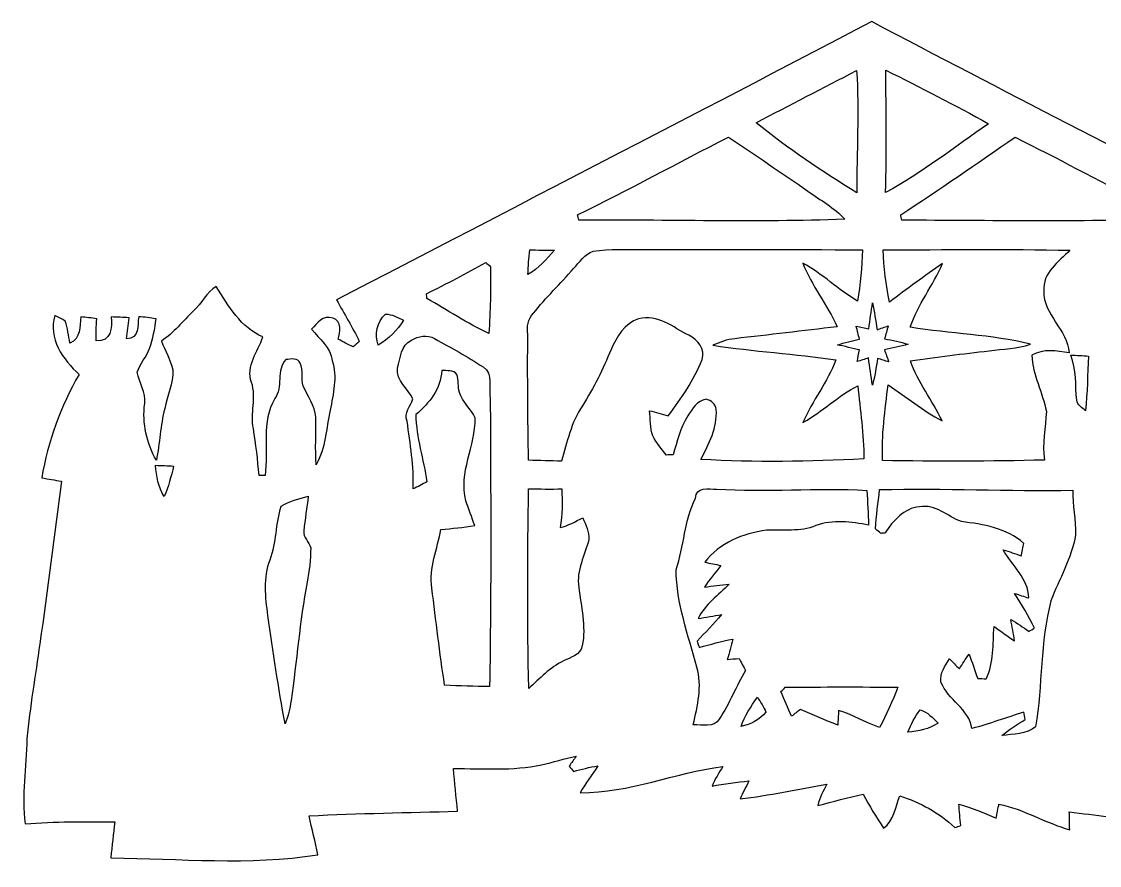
# Model space of a CAD drawing. Header units: centimetres. Extents: x -14.3 to 14.3, y -7.4 to 6.9.
# Drawn here: x -14.29 to 4.07, y -7.43 to 6.93 of the extents above; entities that cross this region are included whole.
import ezdxf

# ---------------------------------------------------------------- set-up
doc = ezdxf.new("R2010")
doc.units = ezdxf.units.CM
doc.header["$MEASUREMENT"] = 0
doc.layers.add('Layer 1', color=7, linetype='Continuous')

msp = doc.modelspace()

# ---------------------------------------------------------------- linework, layer by layer
at = {"layer": 'Layer 1'}
for points, knots in [([(-8.92034, 2.19463), (-5.88398, 3.77754), (-2.8388, 5.34282), (0.19368, 6.93314), (0.19368, 6.93314), (2.413, 5.75945), (4.6542, 4.62598), (6.8767, 3.45758), (6.8767, 3.45758), (7.68456, 3.02789), (8.509, 2.63031), (9.31333, 2.19357), (9.31333, 2.19357), (9.22831, 2.03341), (9.11719, 1.88701), (9.04946, 1.71803), (9.04946, 1.71803), (9.00112, 1.5427), (9.0424, 1.35643), (9.0103, 1.17828), (9.0103, 1.17828), (8.96796, 1.01847), (8.86178, 0.8823), (8.82297, 0.72108), (8.82297, 0.72108), (8.84132, 0.58244), (8.97961, 0.49354), (9.00994, 0.35772), (9.00994, 0.35772), (8.99936, 0.21943), (8.95491, 0.08361), (8.9595, -0.05574), (8.9595, -0.05574), (9.00959, -0.23989), (9.10519, -0.41063), (9.12177, -0.60466), (9.12177, -0.60466), (9.1754, -0.88089), (9.16023, -1.20509), (9.41987, -1.38924), (9.41987, -1.38924), (9.74161, -1.21603), (10.03829, -0.98213), (10.20868, -0.65052), (10.20868, -0.65052), (10.46162, -0.27869), (10.56252, 0.18486), (10.88143, 0.51294), (10.88143, 0.51294), (10.96821, 0.62159), (11.09909, 0.69779), (11.15519, 0.82903), (11.15519, 0.82903), (11.1058, 1.01353), (10.96433, 1.17863), (11.00349, 1.38042), (11.00349, 1.38042), (11.06523, 1.58715), (11.35768, 1.63477), (11.49526, 1.47602), (11.49526, 1.47602), (11.68859, 1.28905), (11.47551, 1.00859), (11.45222, 0.80222), (11.45222, 0.80222), (11.47516, 0.76623), (11.49879, 0.73025), (11.52278, 0.69391), (11.52278, 0.69391), (11.84663, 0.72178), (12.17189, 0.75248), (12.49786, 0.74754), (12.49786, 0.74754), (12.46187, 0.93063), (12.40614, 1.11407), (12.41778, 1.30175), (12.41778, 1.30175), (12.42307, 1.41217), (12.5028, 1.51553), (12.61533, 1.5307), (12.61533, 1.5307), (12.72328, 1.52541), (12.80936, 1.44921), (12.90038, 1.39876), (12.90038, 1.39876), (12.87533, 1.16205), (12.83441, 0.92675), (12.82841, 0.68827), (12.82841, 0.68827), (12.83088, 0.53305), (12.94941, 0.41875), (13.04537, 0.31044), (13.04537, 0.31044), (13.24363, 0.1016), (13.4366, -0.12771), (13.5315, -0.40393), (13.5315, -0.40393), (13.64544, -0.69003), (13.64333, -1.00471), (13.73646, -1.29681), (13.73646, -1.29681), (13.84617, -1.70674), (14.09912, -2.05387), (14.34394, -2.39183), (14.34394, -2.39183), (14.23458, -2.4257), (14.12311, -2.45251), (14.01304, -2.48497), (14.01304, -2.48497), (14.07795, -2.63737), (14.14145, -2.79083), (14.18131, -2.9524), (14.18131, -2.9524), (14.08677, -2.93194), (13.99328, -2.90795), (13.89944, -2.88537), (13.89944, -2.88537), (13.99822, -3.33163), (13.98658, -3.79095), (13.91708, -4.24039), (13.91708, -4.24039), (13.95483, -4.53884), (14.08783, -4.82318), (14.05255, -5.13151), (14.05255, -5.13151), (14.05855, -5.65397), (13.77244, -6.10835), (13.53538, -6.55214), (13.53538, -6.55214), (13.40591, -6.75217), (13.63169, -6.94796), (13.65567, -7.14446), (13.65567, -7.14446), (13.4426, -7.22312), (13.22211, -7.27498), (12.99669, -7.30003), (12.99669, -7.30003), (12.93283, -7.18891), (12.8778, -7.0739), (12.82524, -6.95748), (12.82524, -6.95748), (12.57159, -7.05944), (12.25268, -7.07813), (12.0583, -6.85024), (12.0583, -6.85024), (11.94788, -6.53344), (12.17154, -6.24205), (12.27208, -5.95701), (12.27208, -5.95701), (12.47246, -5.52132), (12.4587, -5.02849), (12.40649, -4.56318), (12.40649, -4.56318), (12.35604, -4.32752), (12.29219, -4.07458), (12.11298, -3.90243), (12.11298, -3.90243), (11.88367, -3.74403), (11.60568, -3.89961), (11.35627, -3.87279), (11.35627, -3.87279), (11.16824, -3.83258), (10.99397, -3.74438), (10.80629, -3.7024), (10.80629, -3.7024), (10.69728, -4.03789), (10.63131, -4.38961), (10.65636, -4.7438), (10.65636, -4.7438), (10.7255, -5.14315), (10.50713, -5.50404), (10.45527, -5.89068), (10.45527, -5.89068), (10.39812, -6.31155), (10.46092, -6.73347), (10.4715, -7.15469), (10.4715, -7.15469), (10.3191, -7.15821), (10.15612, -7.20125), (10.0143, -7.12964), (10.0143, -7.12964), (9.91764, -7.06367), (9.89471, -6.93737), (9.84567, -6.8393), (9.84567, -6.8393), (9.69962, -6.87352), (9.54864, -6.88022), (9.40188, -6.84636), (9.40188, -6.84636), (9.46503, -6.57507), (9.65694, -6.356), (9.70986, -6.08189), (9.70986, -6.08189), (9.71374, -5.9623), (9.70456, -5.84588), (9.67916, -5.72982), (9.67916, -5.72982), (9.17011, -5.7344), (8.6614, -5.73264), (8.15305, -5.71429), (8.15305, -5.71429), (8.44973, -5.84835), (8.82121, -5.79261), (9.08473, -5.99969), (9.08473, -5.99969), (8.62048, -6.04414), (8.15375, -5.96971), (7.6895, -5.95912), (7.6895, -5.95912), (7.68879, -5.97888), (7.68809, -6.01839), (7.68773, -6.03814), (7.68773, -6.03814), (7.99924, -6.10235), (8.3566, -6.06107), (8.62471, -6.26216), (8.62471, -6.26216), (8.46349, -6.29991), (8.29698, -6.31931), (8.13188, -6.30943), (8.13188, -6.30943), (7.45596, -6.29532), (6.77968, -6.29003), (6.10411, -6.30484), (6.10411, -6.30484), (6.20536, -6.43678), (6.35282, -6.54826), (6.37328, -6.7243), (6.37328, -6.7243), (5.8995, -6.60294), (5.41479, -6.53556), (4.92725, -6.50346), (4.92725, -6.50346), (4.91737, -6.55814), (4.89832, -6.66785), (4.88844, -6.72289), (4.88844, -6.72289), (4.45029, -6.62517), (4.00332, -6.5726), (3.55847, -6.51651), (3.55847, -6.51651), (3.56306, -6.62199), (3.55706, -6.71336), (3.56658, -6.82413), (3.56658, -6.82413), (3.15524, -6.70489), (2.78306, -6.47347), (2.36079, -6.38387), (2.36079, -6.38387), (2.34844, -6.44349), (2.32375, -6.56202), (2.31105, -6.62164), (2.31105, -6.62164), (2.10467, -6.53097), (1.89477, -6.44807), (1.67816, -6.38563), (1.67816, -6.38563), (1.68557, -6.50522), (1.69862, -6.62905), (1.70886, -6.7497), (1.70886, -6.7497), (1.67605, -6.76099), (1.64324, -6.77263), (1.61114, -6.78462), (1.61114, -6.78462), (1.34408, -6.5345), (1.01917, -6.35318), (0.66957, -6.24664), (0.66957, -6.24664), (0.59584, -6.43678), (0.57397, -6.66821), (0.39511, -6.79379), (0.39511, -6.79379), (0.26882, -6.60753), (0.15416, -6.41491), (0.04939, -6.2163), (0.04939, -6.2163), (-0.21237, -6.26639), (-0.46673, -6.34506), (-0.72531, -6.4075), (-0.72531, -6.4075), (-0.69568, -6.27909), (-0.63183, -6.16409), (-0.57256, -6.04802), (-0.57256, -6.04802), (-1.06468, -6.12987), (-1.55293, -6.23993), (-2.04929, -6.29603), (-2.04929, -6.29603), (-2.00096, -6.19301), (-1.9491, -6.09177), (-1.89653, -5.99123), (-1.89653, -5.99123), (-2.1082, -6.00957), (-2.31704, -6.04414), (-2.52624, -6.07801), (-2.52624, -6.07801), (-2.47968, -5.95877), (-2.40524, -5.85435), (-2.34315, -5.74357), (-2.34315, -5.74357), (-3.16054, -5.84941), (-3.93594, -6.19831), (-4.77026, -6.1916), (-4.77026, -6.1916), (-4.68489, -6.02932), (-4.56389, -5.89033), (-4.47181, -5.73264), (-4.47181, -5.73264), (-4.61081, -5.75769), (-4.74768, -5.79261), (-4.88421, -5.82895), (-4.88421, -5.82895), (-4.90855, -5.79861), (-4.93324, -5.76827), (-4.95759, -5.73828), (-4.95759, -5.73828), (-4.91808, -5.6829), (-4.87892, -5.62681), (-4.84082, -5.57071), (-4.84082, -5.57071), (-5.04014, -5.60564), (-5.23099, -5.67831), (-5.42996, -5.71571), (-5.42996, -5.71571), (-5.92314, -5.8226), (-6.42832, -5.77674), (-6.9282, -5.77991), (-6.9282, -5.77991), (-6.91303, -6.02192), (-6.88481, -6.26286), (-6.85906, -6.50416), (-6.85906, -6.50416), (-7.70149, -6.53203), (-8.54498, -6.5405), (-9.38706, -6.58566), (-9.38706, -6.58566), (-9.34473, -6.80826), (-9.27418, -7.02486), (-9.23996, -7.24923), (-9.23996, -7.24923), (-10.40694, -7.42879), (-11.59016, -7.31449), (-12.76315, -7.29862), (-12.76315, -7.29862), (-12.75045, -7.09366), (-12.71446, -6.89151), (-12.69929, -6.68726), (-12.69929, -6.68726), (-13.20765, -6.68196), (-13.71706, -6.68091), (-14.22435, -6.72112), (-14.22435, -6.72112), (-14.28503, -6.23958), (-14.20601, -5.75522), (-14.19331, -5.27368), (-14.19331, -5.27368), (-14.14392, -4.73181), (-14.04691, -4.19559), (-13.97529, -3.65689), (-13.97529, -3.65689), (-13.83348, -2.73685), (-13.73505, -1.81081), (-13.60523, -0.88935), (-13.60523, -0.88935), (-13.71776, -0.86924), (-13.82959, -0.85337), (-13.94107, -0.83185), (-13.94107, -0.83185), (-13.83524, -0.21343), (-13.61758, 0.38347), (-13.30643, 0.92816), (-13.30643, 0.92816), (-13.57313, 1.17157), (-13.843, 1.55116), (-13.71565, 1.92828), (-13.71565, 1.92828), (-13.65779, 1.89936), (-13.59606, 1.87537), (-13.54349, 1.83586), (-13.54349, 1.83586), (-13.49587, 1.71838), (-13.49093, 1.58574), (-13.46094, 1.46226), (-13.46094, 1.46226), (-13.27891, 1.53882), (-13.29196, 1.74272), (-13.2782, 1.90676), (-13.2782, 1.90676), (-13.18613, 1.90077), (-13.09441, 1.88913), (-13.00374, 1.87219), (-13.00374, 1.87219), (-13.01186, 1.74766), (-13.01821, 1.62313), (-13.01503, 1.4986), (-13.01503, 1.4986), (-12.75327, 1.47955), (-12.74057, 1.72403), (-12.75715, 1.90535), (-12.75715, 1.90535), (-12.65626, 1.905), (-12.55501, 1.899), (-12.45411, 1.89159), (-12.45411, 1.89159), (-12.46434, 1.77165), (-12.48269, 1.65241), (-12.49539, 1.53247), (-12.49539, 1.53247), (-12.26608, 1.53882), (-12.31865, 1.76213), (-12.28901, 1.90712), (-12.28901, 1.90712), (-12.18953, 1.90359), (-12.09075, 1.89301), (-11.99268, 1.87501), (-11.99268, 1.87501), (-12.01596, 1.70356), (-12.04877, 1.53282), (-12.10451, 1.36843), (-12.10451, 1.36843), (-12.15672, 1.2259), (-12.26891, 1.1109), (-12.31336, 0.96449), (-12.31336, 0.96449), (-12.28831, 0.78211), (-12.15884, 0.62371), (-12.18812, 0.43039), (-12.18812, 0.43039), (-12.23222, 0.09772), (-12.15355, -0.24377), (-11.98915, -0.53411), (-11.98915, -0.53411), (-11.93165, -0.24201), (-11.9193, 0.05715), (-11.84734, 0.34678), (-11.84734, 0.34678), (-11.79865, 0.5655), (-11.70411, 0.77541), (-11.70764, 1.0033), (-11.70764, 1.0033), (-11.74891, 1.1751), (-11.83605, 1.33174), (-11.90378, 1.49366), (-11.90378, 1.49366), (-11.69353, 1.63477), (-11.53936, 1.83727), (-11.35592, 2.00836), (-11.35592, 2.00836), (-11.21586, 2.13819), (-11.13825, 2.32551), (-10.96857, 2.4257), (-10.96857, 2.4257), (-10.76537, 2.09797), (-10.54876, 1.72014), (-10.17482, 1.56669), (-10.17482, 1.56669), (-10.25807, 1.31516), (-10.4708, 1.06892), (-10.36779, 0.79093), (-10.36779, 0.79093), (-10.27994, 0.53305), (-10.39319, 0.26494), (-10.33745, 0.00494), (-10.33745, 0.00494), (-10.29264, -0.25929), (-10.26266, -0.52599), (-10.24043, -0.7934), (-10.24043, -0.7934), (-10.21503, -0.79304), (-10.16353, -0.79234), (-10.13813, -0.79234), (-10.13813, -0.79234), (-10.07569, -0.35948), (-10.20868, 0.12277), (-9.97373, 0.51611), (-9.97373, 0.51611), (-9.8231, 0.71014), (-9.95927, 1.00295), (-9.78182, 1.17969), (-9.78182, 1.17969), (-9.70245, 1.18816), (-9.57121, 1.21885), (-9.53805, 1.11795), (-9.53805, 1.11795), (-9.4809, 0.99589), (-9.52606, 0.85549), (-9.48937, 0.72954), (-9.48937, 0.72954), (-9.40929, 0.55774), (-9.28864, 0.39546), (-9.27594, 0.19861), (-9.27594, 0.19861), (-9.27241, -0.06985), (-9.28194, -0.33902), (-9.27029, -0.60819), (-9.27029, -0.60819), (-9.10202, -0.32879), (-9.10061, 0.00917), (-9.02794, 0.31962), (-9.02794, 0.31962), (-8.98102, 0.59655), (-8.9027, 0.88512), (-8.99301, 1.16205), (-8.99301, 1.16205), (-9.02335, 1.38677), (-9.21244, 1.53035), (-9.34438, 1.69792), (-9.34438, 1.69792), (-9.25124, 1.80516), (-9.15106, 1.93851), (-8.98102, 1.88595), (-8.98102, 1.88595), (-8.82438, 1.84362), (-8.86248, 1.64536), (-8.89247, 1.52576), (-8.89247, 1.52576), (-8.80816, 1.48096), (-8.72278, 1.43898), (-8.63741, 1.39665), (-8.63741, 1.39665), (-8.60249, 1.42699), (-8.56756, 1.45697), (-8.53264, 1.48696), (-8.53264, 1.48696), (-8.64799, 1.73038), (-8.78946, 1.95968), (-8.92034, 2.19463), (-8.92034, 2.19463), (-8.92034, 2.19463), (-8.92034, 2.19463), (-8.92034, 2.19463)], [0, 0, 0, 0, 0.00746269, 0.00746269, 0.00746269, 0.00746269, 0.01492537, 0.01492537, 0.01492537, 0.01492537, 0.02238806, 0.02238806, 0.02238806, 0.02238806, 0.02985075, 0.02985075, 0.02985075, 0.02985075, 0.03731343, 0.03731343, 0.03731343, 0.03731343, 0.04477612, 0.04477612, 0.04477612, 0.04477612, 0.05223881, 0.05223881, 0.05223881, 0.05223881, 0.05970149, 0.05970149, 0.05970149, 0.05970149, 0.06716418, 0.06716418, 0.06716418, 0.06716418, 0.07462687, 0.07462687, 0.07462687, 0.07462687, 0.08208955, 0.08208955, 0.08208955, 0.08208955, 0.08955224, 0.08955224, 0.08955224, 0.08955224, 0.09701493, 0.09701493, 0.09701493, 0.09701493, 0.10447761, 0.10447761, 0.10447761, 0.10447761, 0.1119403, 0.1119403, 0.1119403, 0.1119403, 0.11940299, 0.11940299, 0.11940299, 0.11940299, 0.12686567, 0.12686567, 0.12686567, 0.12686567, 0.13432836, 0.13432836, 0.13432836, 0.13432836, 0.14179104, 0.14179104, 0.14179104, 0.14179104, 0.14925373, 0.14925373, 0.14925373, 0.14925373, 0.15671642, 0.15671642, 0.15671642, 0.15671642, 0.1641791, 0.1641791, 0.1641791, 0.1641791, 0.17164179, 0.17164179, 0.17164179, 0.17164179, 0.17910448, 0.17910448, 0.17910448, 0.17910448, 0.18656716, 0.18656716, 0.18656716, 0.18656716, 0.19402985, 0.19402985, 0.19402985, 0.19402985, 0.20149254, 0.20149254, 0.20149254, 0.20149254, 0.20895522, 0.20895522, 0.20895522, 0.20895522, 0.21641791, 0.21641791, 0.21641791, 0.21641791, 0.2238806, 0.2238806, 0.2238806, 0.2238806, 0.23134328, 0.23134328, 0.23134328, 0.23134328, 0.23880597, 0.23880597, 0.23880597, 0.23880597, 0.24626866, 0.24626866, 0.24626866, 0.24626866, 0.25373134, 0.25373134, 0.25373134, 0.25373134, 0.26119403, 0.26119403, 0.26119403, 0.26119403, 0.26865672, 0.26865672, 0.26865672, 0.26865672, 0.2761194, 0.2761194, 0.2761194, 0.2761194, 0.28358209, 0.28358209, 0.28358209, 0.28358209, 0.29104478, 0.29104478, 0.29104478, 0.29104478, 0.29850746, 0.29850746, 0.29850746, 0.29850746, 0.30597015, 0.30597015, 0.30597015, 0.30597015, 0.31343284, 0.31343284, 0.31343284, 0.31343284, 0.32089552, 0.32089552, 0.32089552, 0.32089552, 0.32835821, 0.32835821, 0.32835821, 0.32835821, 0.3358209, 0.3358209, 0.3358209, 0.3358209, 0.34328358, 0.34328358, 0.34328358, 0.34328358, 0.35074627, 0.35074627, 0.35074627, 0.35074627, 0.35820896, 0.35820896, 0.35820896, 0.35820896, 0.36567164, 0.36567164, 0.36567164, 0.36567164, 0.37313433, 0.37313433, 0.37313433, 0.37313433, 0.38059701, 0.38059701, 0.38059701, 0.38059701, 0.3880597, 0.3880597, 0.3880597, 0.3880597, 0.39552239, 0.39552239, 0.39552239, 0.39552239, 0.40298507, 0.40298507, 0.40298507, 0.40298507, 0.41044776, 0.41044776, 0.41044776, 0.41044776, 0.41791045, 0.41791045, 0.41791045, 0.41791045, 0.42537313, 0.42537313, 0.42537313, 0.42537313, 0.43283582, 0.43283582, 0.43283582, 0.43283582, 0.44029851, 0.44029851, 0.44029851, 0.44029851, 0.44776119, 0.44776119, 0.44776119, 0.44776119, 0.45522388, 0.45522388, 0.45522388, 0.45522388, 0.46268657, 0.46268657, 0.46268657, 0.46268657, 0.47014925, 0.47014925, 0.47014925, 0.47014925, 0.47761194, 0.47761194, 0.47761194, 0.47761194, 0.48507463, 0.48507463, 0.48507463, 0.48507463, 0.49253731, 0.49253731, 0.49253731, 0.49253731, 0.5, 0.5, 0.5, 0.5, 0.50746269, 0.50746269, 0.50746269, 0.50746269, 0.51492537, 0.51492537, 0.51492537, 0.51492537, 0.52238806, 0.52238806, 0.52238806, 0.52238806, 0.52985075, 0.52985075, 0.52985075, 0.52985075, 0.53731343, 0.53731343, 0.53731343, 0.53731343, 0.54477612, 0.54477612, 0.54477612, 0.54477612, 0.55223881, 0.55223881, 0.55223881, 0.55223881, 0.55970149, 0.55970149, 0.55970149, 0.55970149, 0.56716418, 0.56716418, 0.56716418, 0.56716418, 0.57462687, 0.57462687, 0.57462687, 0.57462687, 0.58208955, 0.58208955, 0.58208955, 0.58208955, 0.58955224, 0.58955224, 0.58955224, 0.58955224, 0.59701493, 0.59701493, 0.59701493, 0.59701493, 0.60447761, 0.60447761, 0.60447761, 0.60447761, 0.6119403, 0.6119403, 0.6119403, 0.6119403, 0.61940299, 0.61940299, 0.61940299, 0.61940299, 0.62686567, 0.62686567, 0.62686567, 0.62686567, 0.63432836, 0.63432836, 0.63432836, 0.63432836, 0.64179104, 0.64179104, 0.64179104, 0.64179104, 0.64925373, 0.64925373, 0.64925373, 0.64925373, 0.65671642, 0.65671642, 0.65671642, 0.65671642, 0.6641791, 0.6641791, 0.6641791, 0.6641791, 0.67164179, 0.67164179, 0.67164179, 0.67164179, 0.67910448, 0.67910448, 0.67910448, 0.67910448, 0.68656716, 0.68656716, 0.68656716, 0.68656716, 0.69402985, 0.69402985, 0.69402985, 0.69402985, 0.70149254, 0.70149254, 0.70149254, 0.70149254, 0.70895522, 0.70895522, 0.70895522, 0.70895522, 0.71641791, 0.71641791, 0.71641791, 0.71641791, 0.7238806, 0.7238806, 0.7238806, 0.7238806, 0.73134328, 0.73134328, 0.73134328, 0.73134328, 0.73880597, 0.73880597, 0.73880597, 0.73880597, 0.74626866, 0.74626866, 0.74626866, 0.74626866, 0.75373134, 0.75373134, 0.75373134, 0.75373134, 0.76119403, 0.76119403, 0.76119403, 0.76119403, 0.76865672, 0.76865672, 0.76865672, 0.76865672, 0.7761194, 0.7761194, 0.7761194, 0.7761194, 0.78358209, 0.78358209, 0.78358209, 0.78358209, 0.79104478, 0.79104478, 0.79104478, 0.79104478, 0.79850746, 0.79850746, 0.79850746, 0.79850746, 0.80597015, 0.80597015, 0.80597015, 0.80597015, 0.81343284, 0.81343284, 0.81343284, 0.81343284, 0.82089552, 0.82089552, 0.82089552, 0.82089552, 0.82835821, 0.82835821, 0.82835821, 0.82835821, 0.8358209, 0.8358209, 0.8358209, 0.8358209, 0.84328358, 0.84328358, 0.84328358, 0.84328358, 0.85074627, 0.85074627, 0.85074627, 0.85074627, 0.85820896, 0.85820896, 0.85820896, 0.85820896, 0.86567164, 0.86567164, 0.86567164, 0.86567164, 0.87313433, 0.87313433, 0.87313433, 0.87313433, 0.88059701, 0.88059701, 0.88059701, 0.88059701, 0.8880597, 0.8880597, 0.8880597, 0.8880597, 0.89552239, 0.89552239, 0.89552239, 0.89552239, 0.90298507, 0.90298507, 0.90298507, 0.90298507, 0.91044776, 0.91044776, 0.91044776, 0.91044776, 0.91791045, 0.91791045, 0.91791045, 0.91791045, 0.92537313, 0.92537313, 0.92537313, 0.92537313, 0.93283582, 0.93283582, 0.93283582, 0.93283582, 0.94029851, 0.94029851, 0.94029851, 0.94029851, 0.94776119, 0.94776119, 0.94776119, 0.94776119, 0.95522388, 0.95522388, 0.95522388, 0.95522388, 0.96268657, 0.96268657, 0.96268657, 0.96268657, 0.97014925, 0.97014925, 0.97014925, 0.97014925, 0.97761194, 0.97761194, 0.97761194, 0.97761194, 0.98507463, 0.98507463, 0.98507463, 0.98507463, 1, 1, 1, 1]), ([(-1.77694, 5.21018), (-1.23437, 4.77238), (-0.65193, 4.38326), (-0.05962, 4.01673), (-0.05962, 4.01673), (-0.06421, 4.71099), (-0.01834, 5.40879), (-0.06456, 6.10129), (-0.06456, 6.10129), (-0.63429, 5.80249), (-1.2065, 5.50792), (-1.77694, 5.21018), (-1.77694, 5.21018), (-1.77694, 5.21018), (-1.77694, 5.21018), (-1.77694, 5.21018)], [0, 0, 0, 0, 0.2, 0.2, 0.2, 0.2, 0.4, 0.4, 0.4, 0.4, 0.6, 0.6, 0.6, 0.6, 1, 1, 1, 1]), ([(0.43286, 6.10694), (0.4385, 5.41232), (0.44767, 4.71734), (0.43074, 4.02272), (0.43074, 4.02272), (1.04704, 4.35963), (1.60726, 4.7939), (2.18334, 5.19501), (2.18334, 5.19501), (1.6062, 5.51109), (1.02235, 5.81554), (0.43286, 6.10694), (0.43286, 6.10694), (0.43286, 6.10694), (0.43286, 6.10694), (0.43286, 6.10694)], [0, 0, 0, 0, 0.2, 0.2, 0.2, 0.2, 0.4, 0.4, 0.4, 0.4, 0.6, 0.6, 0.6, 0.6, 1, 1, 1, 1]), ([(-4.81718, 3.64525), (-4.81189, 3.62268), (-4.80201, 3.57752), (-4.79707, 3.55494), (-4.79707, 3.55494), (-3.28613, 3.562), (-1.77377, 3.51226), (-0.26282, 3.56835), (-0.26282, 3.56835), (-0.44097, 3.7659), (-0.68016, 3.8922), (-0.89218, 4.04707), (-0.89218, 4.04707), (-1.33844, 4.36033), (-1.79529, 4.65808), (-2.24331, 4.96852), (-2.24331, 4.96852), (-3.10409, 4.53355), (-3.94723, 4.06294), (-4.81718, 3.64525), (-4.81718, 3.64525), (-4.81718, 3.64525), (-4.81718, 3.64525), (-4.81718, 3.64525)], [0, 0, 0, 0, 0.14285714, 0.14285714, 0.14285714, 0.14285714, 0.28571429, 0.28571429, 0.28571429, 0.28571429, 0.42857143, 0.42857143, 0.42857143, 0.42857143, 0.57142857, 0.57142857, 0.57142857, 0.57142857, 0.71428571, 0.71428571, 0.71428571, 0.71428571, 1, 1, 1, 1]), ([(0.68756, 3.64525), (0.69215, 3.62232), (0.70097, 3.57681), (0.70556, 3.55388), (0.70556, 3.55388), (2.21051, 3.54118), (3.71651, 3.53624), (5.22182, 3.55706), (5.22182, 3.55706), (5.2264, 3.57964), (5.23593, 3.62409), (5.24087, 3.64666), (5.24087, 3.64666), (5.0733, 3.71369), (4.90855, 3.78778), (4.74804, 3.86962), (4.74804, 3.86962), (4.0453, 4.23792), (3.3461, 4.61257), (2.6349, 4.96429), (2.6349, 4.96429), (1.98649, 4.52332), (1.34585, 4.07106), (0.68756, 3.64525), (0.68756, 3.64525), (0.68756, 3.64525), (0.68756, 3.64525), (0.68756, 3.64525)], [0, 0, 0, 0, 0.125, 0.125, 0.125, 0.125, 0.25, 0.25, 0.25, 0.25, 0.375, 0.375, 0.375, 0.375, 0.5, 0.5, 0.5, 0.5, 0.625, 0.625, 0.625, 0.625, 0.75, 0.75, 0.75, 0.75, 1, 1, 1, 1]), ([(-4.55083, 3.02824), (-4.69371, 2.97215), (-4.78155, 2.83774), (-4.8835, 2.73085), (-4.8835, 2.73085), (-5.1054, 2.47121), (-5.35764, 2.23838), (-5.56719, 1.96779), (-5.56719, 1.96779), (-5.66067, 1.87149), (-5.68219, 1.73778), (-5.66491, 1.60655), (-5.66491, 1.60655), (-5.66773, 0.89323), (-5.66632, 0.17956), (-5.64974, -0.53375), (-5.64974, -0.53375), (-5.46241, -0.53763), (-5.27614, -0.54293), (-5.08847, -0.54892), (-5.08847, -0.54892), (-4.99392, -0.22543), (-4.92689, 0.11218), (-4.73393, 0.39511), (-4.73393, 0.39511), (-4.53743, 0.69568), (-4.38326, 1.02129), (-4.24603, 1.3522), (-4.24603, 1.3522), (-4.15219, 1.56563), (-4.01567, 1.80128), (-3.77719, 1.87149), (-3.77719, 1.87149), (-3.45299, 1.96286), (-3.18946, 1.72755), (-2.92135, 1.59314), (-2.92135, 1.59314), (-2.77424, 1.51977), (-2.63596, 1.35184), (-2.69452, 1.17934), (-2.69452, 1.17934), (-2.83351, 0.83044), (-3.04588, 0.51929), (-3.27237, 0.2219), (-3.27237, 0.2219), (-3.37961, 0.25118), (-3.4858, 0.28328), (-3.59339, 0.31009), (-3.59339, 0.31009), (-3.56941, 0.16933), (-3.58246, 0.01764), (-3.53519, -0.11959), (-3.53519, -0.11959), (-3.47663, -0.23989), (-3.38208, -0.3369), (-3.30341, -0.44415), (-3.30341, -0.44415), (-3.27519, -0.44309), (-3.21839, -0.44097), (-3.19017, -0.43991), (-3.19017, -0.43991), (-3.11644, -0.21625), (-3.07128, 0.02328), (-2.93758, 0.2219), (-2.93758, 0.2219), (-2.86138, 0.33761), (-2.77989, 0.48472), (-2.62749, 0.50447), (-2.62749, 0.50447), (-2.53894, 0.49424), (-2.46733, 0.41839), (-2.45463, 0.33091), (-2.45463, 0.33091), (-2.4324, 0.02223), (-2.5781, -0.25471), (-2.71568, -0.51858), (-2.71568, -0.51858), (-1.79317, -0.57397), (-0.86431, -0.55527), (0.05891, -0.50976), (0.05891, -0.50976), (0.06138, -0.0949), (-0.00176, 0.32279), (-0.04551, 0.73625), (-0.04551, 0.73625), (-0.37783, 0.56127), (-0.64805, 0.29034), (-0.9779, 0.11112), (-0.9779, 0.11112), (-0.81421, 0.47801), (-0.56233, 0.79904), (-0.41593, 1.17404), (-0.41593, 1.17404), (-1.11337, 1.27564), (-1.81751, 1.32115), (-2.5146, 1.42311), (-2.5146, 1.42311), (-2.3943, 1.47673), (-2.26871, 1.52294), (-2.13678, 1.53635), (-2.13678, 1.53635), (-1.55646, 1.59914), (-0.97719, 1.67146), (-0.39758, 1.73884), (-0.39758, 1.73884), (-0.56339, 2.11455), (-0.82797, 2.43875), (-0.97931, 2.82152), (-0.97931, 2.82152), (-0.64699, 2.64089), (-0.37394, 2.36996), (-0.04974, 2.17558), (-0.04974, 2.17558), (0.00494, 2.46345), (0.02646, 2.75625), (0.03598, 3.04871), (0.03598, 3.04871), (-1.20474, 3.05682), (-2.44581, 3.04624), (-3.68653, 3.05506), (-3.68653, 3.05506), (-3.97475, 3.054), (-4.26438, 3.06352), (-4.55083, 3.02824), (-4.55083, 3.02824), (-4.55083, 3.02824), (-4.55083, 3.02824), (-4.55083, 3.02824)], [0, 0, 0, 0, 0.03030303, 0.03030303, 0.03030303, 0.03030303, 0.06060606, 0.06060606, 0.06060606, 0.06060606, 0.09090909, 0.09090909, 0.09090909, 0.09090909, 0.12121212, 0.12121212, 0.12121212, 0.12121212, 0.15151515, 0.15151515, 0.15151515, 0.15151515, 0.18181818, 0.18181818, 0.18181818, 0.18181818, 0.21212121, 0.21212121, 0.21212121, 0.21212121, 0.24242424, 0.24242424, 0.24242424, 0.24242424, 0.27272727, 0.27272727, 0.27272727, 0.27272727, 0.3030303, 0.3030303, 0.3030303, 0.3030303, 0.33333333, 0.33333333, 0.33333333, 0.33333333, 0.36363636, 0.36363636, 0.36363636, 0.36363636, 0.39393939, 0.39393939, 0.39393939, 0.39393939, 0.42424242, 0.42424242, 0.42424242, 0.42424242, 0.45454545, 0.45454545, 0.45454545, 0.45454545, 0.48484848, 0.48484848, 0.48484848, 0.48484848, 0.51515152, 0.51515152, 0.51515152, 0.51515152, 0.54545455, 0.54545455, 0.54545455, 0.54545455, 0.57575758, 0.57575758, 0.57575758, 0.57575758, 0.60606061, 0.60606061, 0.60606061, 0.60606061, 0.63636364, 0.63636364, 0.63636364, 0.63636364, 0.66666667, 0.66666667, 0.66666667, 0.66666667, 0.6969697, 0.6969697, 0.6969697, 0.6969697, 0.72727273, 0.72727273, 0.72727273, 0.72727273, 0.75757576, 0.75757576, 0.75757576, 0.75757576, 0.78787879, 0.78787879, 0.78787879, 0.78787879, 0.81818182, 0.81818182, 0.81818182, 0.81818182, 0.84848485, 0.84848485, 0.84848485, 0.84848485, 0.87878788, 0.87878788, 0.87878788, 0.87878788, 0.90909091, 0.90909091, 0.90909091, 0.90909091, 0.93939394, 0.93939394, 0.93939394, 0.93939394, 1, 1, 1, 1]), ([(-5.62716, 3.04694), (-5.6455, 2.90865), (-5.65644, 2.76895), (-5.66067, 2.62855), (-5.66067, 2.62855), (-5.48428, 2.73473), (-5.34282, 2.88713), (-5.20912, 3.0413), (-5.20912, 3.0413), (-5.31354, 3.04271), (-5.52274, 3.04553), (-5.62716, 3.04694), (-5.62716, 3.04694), (-5.62716, 3.04694), (-5.62716, 3.04694), (-5.62716, 3.04694)], [0, 0, 0, 0, 0.2, 0.2, 0.2, 0.2, 0.4, 0.4, 0.4, 0.4, 0.6, 0.6, 0.6, 0.6, 1, 1, 1, 1]), ([(0.38806, 3.04835), (0.39758, 2.75026), (0.44168, 2.45392), (0.49459, 2.16041), (0.49459, 2.16041), (0.79622, 2.37878), (1.09008, 2.60809), (1.40053, 2.81481), (1.40053, 2.81481), (1.24001, 2.44228), (0.97684, 2.11878), (0.85019, 1.73143), (0.85019, 1.73143), (1.53035, 1.61713), (2.22814, 1.61043), (2.89842, 1.44145), (2.89842, 1.44145), (2.67264, 1.36137), (2.42817, 1.36349), (2.19357, 1.32962), (2.19357, 1.32962), (1.7459, 1.27529), (1.29681, 1.22767), (0.85125, 1.15852), (0.85125, 1.15852), (0.98107, 0.7934), (1.22661, 0.48472), (1.39206, 0.13688), (1.39206, 0.13688), (1.06433, 0.30833), (0.78211, 0.54928), (0.47413, 0.75106), (0.47413, 0.75106), (0.41769, 0.3242), (0.36019, -0.10548), (0.37747, -0.53728), (0.37747, -0.53728), (1.29646, -0.55421), (2.2158, -0.55386), (3.13478, -0.52881), (3.13478, -0.52881), (3.09562, -0.25294), (3.15277, 0.02223), (3.16794, 0.29669), (3.16794, 0.29669), (3.10515, 0.62195), (2.93299, 0.91722), (2.92241, 1.25483), (2.92241, 1.25483), (3.11609, 1.37054), (3.34327, 1.33174), (3.55388, 1.2954), (3.55388, 1.2954), (3.52989, 1.69228), (3.11362, 1.94028), (3.12385, 2.34633), (3.12385, 2.34633), (3.09809, 2.65571), (3.37855, 2.84515), (3.5687, 3.0413), (3.5687, 3.0413), (2.5086, 3.06388), (1.44815, 3.04871), (0.38806, 3.04835), (0.38806, 3.04835), (0.38806, 3.04835), (0.38806, 3.04835), (0.38806, 3.04835)], [0, 0, 0, 0, 0.05555556, 0.05555556, 0.05555556, 0.05555556, 0.11111111, 0.11111111, 0.11111111, 0.11111111, 0.16666667, 0.16666667, 0.16666667, 0.16666667, 0.22222222, 0.22222222, 0.22222222, 0.22222222, 0.27777778, 0.27777778, 0.27777778, 0.27777778, 0.33333333, 0.33333333, 0.33333333, 0.33333333, 0.38888889, 0.38888889, 0.38888889, 0.38888889, 0.44444444, 0.44444444, 0.44444444, 0.44444444, 0.5, 0.5, 0.5, 0.5, 0.55555556, 0.55555556, 0.55555556, 0.55555556, 0.61111111, 0.61111111, 0.61111111, 0.61111111, 0.66666667, 0.66666667, 0.66666667, 0.66666667, 0.72222222, 0.72222222, 0.72222222, 0.72222222, 0.77777778, 0.77777778, 0.77777778, 0.77777778, 0.83333333, 0.83333333, 0.83333333, 0.83333333, 0.88888889, 0.88888889, 0.88888889, 0.88888889, 1, 1, 1, 1]), ([(-6.37893, 2.83316), (-6.70842, 2.64372), (-7.04744, 2.47191), (-7.38717, 2.30188), (-7.38717, 2.30188), (-7.38611, 2.28106), (-7.38434, 2.23979), (-7.38329, 2.21897), (-7.38329, 2.21897), (-7.03051, 2.02283), (-6.69537, 1.79529), (-6.32778, 1.62595), (-6.32778, 1.62595), (-6.29849, 2.00378), (-6.29603, 2.38301), (-6.29708, 2.76154), (-6.29708, 2.76154), (-6.3246, 2.78553), (-6.35176, 2.80952), (-6.37893, 2.83316), (-6.37893, 2.83316), (-6.37893, 2.83316), (-6.37893, 2.83316), (-6.37893, 2.83316)], [0, 0, 0, 0, 0.14285714, 0.14285714, 0.14285714, 0.14285714, 0.28571429, 0.28571429, 0.28571429, 0.28571429, 0.42857143, 0.42857143, 0.42857143, 0.42857143, 0.57142857, 0.57142857, 0.57142857, 0.57142857, 0.71428571, 0.71428571, 0.71428571, 0.71428571, 1, 1, 1, 1]), ([(0.20743, 2.14701), (0.18344, 2.00025), (0.16404, 1.85314), (0.14499, 1.70533), (0.14499, 1.70533), (0.07267, 1.71944), (0.00106, 1.7339), (-0.07056, 1.74872), (-0.07056, 1.74872), (-0.05045, 1.67534), (-0.03246, 1.60126), (-0.01658, 1.52682), (-0.01658, 1.52682), (-0.14146, 1.49648), (-0.2667, 1.46861), (-0.38947, 1.43122), (-0.38947, 1.43122), (-0.29633, 1.4097), (-0.11007, 1.36701), (-0.01693, 1.34585), (-0.01693, 1.34585), (-0.02963, 1.27917), (-0.04233, 1.21214), (-0.05433, 1.14512), (-0.05433, 1.14512), (0.00917, 1.16593), (0.07267, 1.1871), (0.13617, 1.20756), (0.13617, 1.20756), (0.15946, 1.0541), (0.18097, 0.89994), (0.20779, 0.74612), (0.20779, 0.74612), (0.24412, 0.89641), (0.26987, 1.04916), (0.29281, 1.20156), (0.29281, 1.20156), (0.35666, 1.1811), (0.42051, 1.16064), (0.48472, 1.14088), (0.48472, 1.14088), (0.46038, 1.21038), (0.43462, 1.27882), (0.40852, 1.34726), (0.40852, 1.34726), (0.54434, 1.37619), (0.67769, 1.4097), (0.81351, 1.44004), (0.81351, 1.44004), (0.68263, 1.48167), (0.5461, 1.50777), (0.4124, 1.53388), (0.4124, 1.53388), (0.43251, 1.60726), (0.45403, 1.68028), (0.47519, 1.75331), (0.47519, 1.75331), (0.41169, 1.73249), (0.3489, 1.71027), (0.2861, 1.68804), (0.2861, 1.68804), (0.26035, 1.8415), (0.23883, 1.99531), (0.20743, 2.14701), (0.20743, 2.14701), (0.20743, 2.14701), (0.20743, 2.14701), (0.20743, 2.14701)], [0, 0, 0, 0, 0.05555556, 0.05555556, 0.05555556, 0.05555556, 0.11111111, 0.11111111, 0.11111111, 0.11111111, 0.16666667, 0.16666667, 0.16666667, 0.16666667, 0.22222222, 0.22222222, 0.22222222, 0.22222222, 0.27777778, 0.27777778, 0.27777778, 0.27777778, 0.33333333, 0.33333333, 0.33333333, 0.33333333, 0.38888889, 0.38888889, 0.38888889, 0.38888889, 0.44444444, 0.44444444, 0.44444444, 0.44444444, 0.5, 0.5, 0.5, 0.5, 0.55555556, 0.55555556, 0.55555556, 0.55555556, 0.61111111, 0.61111111, 0.61111111, 0.61111111, 0.66666667, 0.66666667, 0.66666667, 0.66666667, 0.72222222, 0.72222222, 0.72222222, 0.72222222, 0.77777778, 0.77777778, 0.77777778, 0.77777778, 0.83333333, 0.83333333, 0.83333333, 0.83333333, 0.88888889, 0.88888889, 0.88888889, 0.88888889, 1, 1, 1, 1]), ([(-8.08637, 1.95404), (-8.22854, 1.82069), (-8.28216, 1.60655), (-8.2102, 1.42346), (-8.2102, 1.42346), (-8.04086, 1.53741), (-7.87753, 1.67005), (-7.78051, 1.85349), (-7.78051, 1.85349), (-7.87823, 1.89689), (-7.97631, 1.95439), (-8.08637, 1.95404), (-8.08637, 1.95404), (-8.08637, 1.95404), (-8.08637, 1.95404), (-8.08637, 1.95404)], [0, 0, 0, 0, 0.2, 0.2, 0.2, 0.2, 0.4, 0.4, 0.4, 0.4, 0.6, 0.6, 0.6, 0.6, 1, 1, 1, 1]), ([(-7.64575, 1.51024), (-7.82496, 1.43016), (-7.83696, 1.2005), (-7.88, 1.03752), (-7.88, 1.03752), (-7.90928, 0.81562), (-7.69902, 0.6925), (-7.62071, 0.51047), (-7.62071, 0.51047), (-7.6581, 0.38276), (-7.78051, 0.27975), (-7.71948, 0.13018), (-7.71948, 0.13018), (-7.66586, -0.25153), (-7.60095, -0.63429), (-7.61541, -1.022), (-7.61541, -1.022), (-7.53639, -0.98284), (-7.45808, -0.94192), (-7.38046, -0.89994), (-7.38046, -0.89994), (-7.43761, -0.51717), (-7.56497, -0.14534), (-7.56991, 0.24412), (-7.56991, 0.24412), (-7.34236, 0.44062), (-7.14269, 0.68051), (-7.12858, 0.99519), (-7.12858, 0.99519), (-7.04391, 0.9846), (-6.92785, 1.01141), (-6.87388, 0.92816), (-6.87388, 0.92816), (-6.83648, 0.83079), (-6.85518, 0.72214), (-6.82837, 0.62159), (-6.82837, 0.62159), (-6.77721, 0.45473), (-6.62693, 0.34466), (-6.55884, 0.18733), (-6.55884, 0.18733), (-6.55108, -0.28963), (-6.84636, -0.7426), (-6.71689, -1.22308), (-6.71689, -1.22308), (-6.67244, -1.36525), (-6.61423, -1.50283), (-6.56837, -1.64536), (-6.56837, -1.64536), (-6.75993, -1.67464), (-6.95254, -1.6958), (-7.14587, -1.70886), (-7.14587, -1.70886), (-7.19772, -2.04117), (-7.35224, -2.36679), (-7.2965, -2.70969), (-7.2965, -2.70969), (-7.22877, -3.26143), (-7.16315, -3.81353), (-7.0806, -4.36316), (-7.0806, -4.36316), (-6.82554, -4.37586), (-6.57013, -4.38185), (-6.31472, -4.38362), (-6.31472, -4.38362), (-6.28403, -2.75202), (-6.29567, -1.11972), (-6.30238, 0.51188), (-6.30238, 0.51188), (-6.34153, 0.68368), (-6.24134, 0.94368), (-6.42267, 1.05551), (-6.42267, 1.05551), (-6.68937, 1.23084), (-6.97124, 1.38183), (-7.24994, 1.5367), (-7.24994, 1.5367), (-7.37306, 1.60937), (-7.52863, 1.58044), (-7.64575, 1.51024), (-7.64575, 1.51024), (-7.64575, 1.51024), (-7.64575, 1.51024), (-7.64575, 1.51024)], [0, 0, 0, 0, 0.04545455, 0.04545455, 0.04545455, 0.04545455, 0.09090909, 0.09090909, 0.09090909, 0.09090909, 0.13636364, 0.13636364, 0.13636364, 0.13636364, 0.18181818, 0.18181818, 0.18181818, 0.18181818, 0.22727273, 0.22727273, 0.22727273, 0.22727273, 0.27272727, 0.27272727, 0.27272727, 0.27272727, 0.31818182, 0.31818182, 0.31818182, 0.31818182, 0.36363636, 0.36363636, 0.36363636, 0.36363636, 0.40909091, 0.40909091, 0.40909091, 0.40909091, 0.45454545, 0.45454545, 0.45454545, 0.45454545, 0.5, 0.5, 0.5, 0.5, 0.54545455, 0.54545455, 0.54545455, 0.54545455, 0.59090909, 0.59090909, 0.59090909, 0.59090909, 0.63636364, 0.63636364, 0.63636364, 0.63636364, 0.68181818, 0.68181818, 0.68181818, 0.68181818, 0.72727273, 0.72727273, 0.72727273, 0.72727273, 0.77272727, 0.77272727, 0.77272727, 0.77272727, 0.81818182, 0.81818182, 0.81818182, 0.81818182, 0.86363636, 0.86363636, 0.86363636, 0.86363636, 0.90909091, 0.90909091, 0.90909091, 0.90909091, 1, 1, 1, 1]), ([(3.58246, 1.25554), (3.68547, 1.01282), (3.65866, 0.74612), (3.68406, 0.4893), (3.68406, 0.4893), (3.69111, 0.40323), (3.7786, 0.36124), (3.83611, 0.30974), (3.83611, 0.30974), (3.86397, 0.61948), (3.87103, 0.93028), (3.88691, 1.24072), (3.88691, 1.24072), (3.78707, 1.24566), (3.67982, 1.25413), (3.58246, 1.25554), (3.58246, 1.25554), (3.58246, 1.25554), (3.58246, 1.25554), (3.58246, 1.25554)], [0, 0, 0, 0, 0.16666667, 0.16666667, 0.16666667, 0.16666667, 0.33333333, 0.33333333, 0.33333333, 0.33333333, 0.5, 0.5, 0.5, 0.5, 0.66666667, 0.66666667, 0.66666667, 0.66666667, 1, 1, 1, 1]), ([(-12.00397, -0.61842), (-11.98316, -0.80186), (-11.96234, -0.99413), (-11.85686, -1.15147), (-11.85686, -1.15147), (-11.78207, -0.98531), (-11.73903, -0.80751), (-11.69458, -0.63183), (-11.69458, -0.63183), (-11.79759, -0.62618), (-11.90096, -0.62195), (-12.00397, -0.61842), (-12.00397, -0.61842), (-12.00397, -0.61842), (-12.00397, -0.61842), (-12.00397, -0.61842)], [0, 0, 0, 0, 0.2, 0.2, 0.2, 0.2, 0.4, 0.4, 0.4, 0.4, 0.6, 0.6, 0.6, 0.6, 1, 1, 1, 1]), ([(-5.64974, -1.01776), (-5.66914, -2.15018), (-5.67267, -3.28401), (-5.64727, -4.41678), (-5.64727, -4.41678), (-5.45888, -4.24956), (-5.28673, -4.05694), (-5.05425, -3.94935), (-5.05425, -3.94935), (-4.9336, -3.88691), (-4.76709, -3.84704), (-4.73498, -3.69323), (-4.73498, -3.69323), (-4.67148, -3.36162), (-4.75227, -3.02154), (-4.79637, -2.6924), (-4.79637, -2.6924), (-4.84117, -2.40771), (-4.69053, -2.14877), (-4.6228, -1.88207), (-4.6228, -1.88207), (-4.6168, -1.74907), (-4.67395, -1.63089), (-4.72652, -1.51412), (-4.72652, -1.51412), (-4.85246, -1.57551), (-4.97593, -1.64536), (-5.11351, -1.67816), (-5.11351, -1.67816), (-5.06871, -1.46121), (-5.07894, -1.2386), (-5.08282, -1.01882), (-5.08282, -1.01882), (-5.27191, -1.02764), (-5.461, -1.02094), (-5.64974, -1.01776), (-5.64974, -1.01776), (-5.64974, -1.01776), (-5.64974, -1.01776), (-5.64974, -1.01776)], [0, 0, 0, 0, 0.09090909, 0.09090909, 0.09090909, 0.09090909, 0.18181818, 0.18181818, 0.18181818, 0.18181818, 0.27272727, 0.27272727, 0.27272727, 0.27272727, 0.36363636, 0.36363636, 0.36363636, 0.36363636, 0.45454545, 0.45454545, 0.45454545, 0.45454545, 0.54545455, 0.54545455, 0.54545455, 0.54545455, 0.63636364, 0.63636364, 0.63636364, 0.63636364, 0.72727273, 0.72727273, 0.72727273, 0.72727273, 0.81818182, 0.81818182, 0.81818182, 0.81818182, 1, 1, 1, 1]), ([(-2.80741, -1.18004), (-2.99791, -1.56139), (-3.00249, -1.99602), (-3.13619, -2.39571), (-3.13619, -2.39571), (-3.13866, -2.96545), (-2.92664, -3.50802), (-2.78553, -4.05412), (-2.78553, -4.05412), (-2.68711, -4.37833), (-2.77707, -4.71382), (-2.8448, -5.03484), (-2.8448, -5.03484), (-2.69487, -5.02708), (-2.49238, -5.09729), (-2.40171, -4.93677), (-2.40171, -4.93677), (-2.23167, -4.6736), (-2.10996, -4.38221), (-1.95615, -4.10951), (-1.95615, -4.10951), (-1.98367, -4.05871), (-2.0387, -3.95711), (-2.06622, -3.90631), (-2.06622, -3.90631), (-2.13254, -3.91266), (-2.19922, -3.9183), (-2.26554, -3.92324), (-2.26554, -3.92324), (-2.23485, -3.80859), (-2.20098, -3.69464), (-2.17346, -3.57893), (-2.17346, -3.57893), (-2.36749, -3.61033), (-2.55446, -3.67065), (-2.74461, -3.71793), (-2.74461, -3.71793), (-2.75308, -3.69217), (-2.77001, -3.63996), (-2.77883, -3.61386), (-2.77883, -3.61386), (-2.64054, -3.46287), (-2.49873, -3.31505), (-2.36467, -3.16054), (-2.36467, -3.16054), (-2.49802, -3.18029), (-2.63031, -3.20746), (-2.76401, -3.22509), (-2.76401, -3.22509), (-2.64301, -2.98662), (-2.41935, -2.82822), (-2.23414, -2.64336), (-2.23414, -2.64336), (-2.37525, -2.64901), (-2.51425, -2.67511), (-2.65395, -2.69169), (-2.65395, -2.69169), (-2.57175, -2.56081), (-2.47015, -2.44404), (-2.37419, -2.32375), (-2.37419, -2.32375), (-2.46627, -2.30505), (-2.55799, -2.28635), (-2.64901, -2.26801), (-2.64901, -2.26801), (-2.40206, -1.94204), (-1.99637, -1.77624), (-1.60055, -1.72403), (-1.60055, -1.72403), (-1.31939, -1.70603), (-1.02411, -1.76107), (-0.75636, -1.64571), (-0.75636, -1.64571), (-0.46884, -1.53811), (-0.15452, -1.58221), (0.14041, -1.63724), (0.14041, -1.63724), (0.13582, -1.43933), (0.12382, -1.24213), (0.10971, -1.04528), (0.10971, -1.04528), (-0.7433, -0.99977), (-1.59879, -1.07597), (-2.45251, -1.02482), (-2.45251, -1.02482), (-2.57069, -1.03011), (-2.80952, -0.97084), (-2.80741, -1.18004), (-2.80741, -1.18004), (-2.80741, -1.18004), (-2.80741, -1.18004), (-2.80741, -1.18004)], [0, 0, 0, 0, 0.04166667, 0.04166667, 0.04166667, 0.04166667, 0.08333333, 0.08333333, 0.08333333, 0.08333333, 0.125, 0.125, 0.125, 0.125, 0.16666667, 0.16666667, 0.16666667, 0.16666667, 0.20833333, 0.20833333, 0.20833333, 0.20833333, 0.25, 0.25, 0.25, 0.25, 0.29166667, 0.29166667, 0.29166667, 0.29166667, 0.33333333, 0.33333333, 0.33333333, 0.33333333, 0.375, 0.375, 0.375, 0.375, 0.41666667, 0.41666667, 0.41666667, 0.41666667, 0.45833333, 0.45833333, 0.45833333, 0.45833333, 0.5, 0.5, 0.5, 0.5, 0.54166667, 0.54166667, 0.54166667, 0.54166667, 0.58333333, 0.58333333, 0.58333333, 0.58333333, 0.625, 0.625, 0.625, 0.625, 0.66666667, 0.66666667, 0.66666667, 0.66666667, 0.70833333, 0.70833333, 0.70833333, 0.70833333, 0.75, 0.75, 0.75, 0.75, 0.79166667, 0.79166667, 0.79166667, 0.79166667, 0.83333333, 0.83333333, 0.83333333, 0.83333333, 0.875, 0.875, 0.875, 0.875, 0.91666667, 0.91666667, 0.91666667, 0.91666667, 1, 1, 1, 1]), ([(0.32844, -1.03293), (0.29986, -1.25448), (0.27023, -1.47708), (0.25859, -1.70074), (0.25859, -1.70074), (0.28787, -1.72649), (0.31715, -1.75225), (0.34678, -1.77835), (0.34678, -1.77835), (0.36513, -1.77624), (0.40146, -1.772), (0.41981, -1.76989), (0.41981, -1.76989), (0.55457, -1.56492), (0.74683, -1.34761), (1.00647, -1.32433), (1.00647, -1.32433), (1.27882, -1.27635), (1.48519, -1.48766), (1.71979, -1.57762), (1.71979, -1.57762), (2.09338, -1.62278), (2.49167, -1.68593), (2.7813, -1.94839), (2.7813, -1.94839), (2.77107, -2.00166), (2.75096, -2.10891), (2.74108, -2.16218), (2.74108, -2.16218), (2.63948, -2.12337), (2.53718, -2.08739), (2.43276, -2.05846), (2.43276, -2.05846), (2.58516, -2.32445), (2.86456, -2.54741), (2.86773, -2.8762), (2.86773, -2.8762), (2.78694, -2.8508), (2.70651, -2.82434), (2.62608, -2.79964), (2.62608, -2.79964), (2.75167, -2.98909), (2.86738, -3.18453), (2.96545, -3.38984), (2.96545, -3.38984), (2.94217, -3.4036), (2.89595, -3.43112), (2.87267, -3.44488), (2.87267, -3.44488), (2.77072, -3.37538), (2.67018, -3.30376), (2.56293, -3.24309), (2.56293, -3.24309), (2.58445, -3.36374), (2.6095, -3.48368), (2.62714, -3.60539), (2.62714, -3.60539), (2.50578, -3.5306), (2.39254, -3.44276), (2.27753, -3.36021), (2.27753, -3.36021), (2.25249, -3.66113), (2.27753, -3.97263), (2.14242, -4.25309), (2.14242, -4.25309), (2.09409, -4.25097), (2.04576, -4.24886), (1.99813, -4.24709), (1.99813, -4.24709), (1.95016, -4.10951), (1.90077, -3.97051), (1.85314, -3.83364), (1.85314, -3.83364), (1.79282, -3.91336), (1.73919, -3.99768), (1.68663, -4.0827), (1.68663, -4.0827), (1.62948, -4.02661), (1.57374, -3.9691), (1.51765, -3.91231), (1.51765, -3.91231), (1.44357, -4.03225), (1.34973, -4.15502), (1.3716, -4.30742), (1.3716, -4.30742), (1.48908, -4.61186), (1.8542, -4.76497), (1.90077, -5.10046), (1.90077, -5.10046), (2.1971, -5.01333), (2.49061, -4.91807), (2.78306, -4.81824), (2.78306, -4.81824), (2.79012, -4.86022), (2.79717, -4.9022), (2.80458, -4.94489), (2.80458, -4.94489), (2.66876, -5.03096), (2.53083, -5.11493), (2.40912, -5.22005), (2.40912, -5.22005), (2.60209, -5.19289), (2.83104, -5.19465), (2.98485, -5.06977), (2.98485, -5.06977), (3.10374, -4.36104), (3.05894, -3.62444), (3.2452, -2.92418), (3.2452, -2.92418), (3.38949, -2.55341), (3.59763, -2.19957), (3.66501, -1.8034), (3.66501, -1.8034), (3.67383, -1.54905), (3.60927, -1.29716), (3.61738, -1.04211), (3.61738, -1.04211), (2.52095, -1.06151), (1.42487, -1.00789), (0.32844, -1.03293), (0.32844, -1.03293), (0.32844, -1.03293), (0.32844, -1.03293), (0.32844, -1.03293)], [0, 0, 0, 0, 0.03125, 0.03125, 0.03125, 0.03125, 0.0625, 0.0625, 0.0625, 0.0625, 0.09375, 0.09375, 0.09375, 0.09375, 0.125, 0.125, 0.125, 0.125, 0.15625, 0.15625, 0.15625, 0.15625, 0.1875, 0.1875, 0.1875, 0.1875, 0.21875, 0.21875, 0.21875, 0.21875, 0.25, 0.25, 0.25, 0.25, 0.28125, 0.28125, 0.28125, 0.28125, 0.3125, 0.3125, 0.3125, 0.3125, 0.34375, 0.34375, 0.34375, 0.34375, 0.375, 0.375, 0.375, 0.375, 0.40625, 0.40625, 0.40625, 0.40625, 0.4375, 0.4375, 0.4375, 0.4375, 0.46875, 0.46875, 0.46875, 0.46875, 0.5, 0.5, 0.5, 0.5, 0.53125, 0.53125, 0.53125, 0.53125, 0.5625, 0.5625, 0.5625, 0.5625, 0.59375, 0.59375, 0.59375, 0.59375, 0.625, 0.625, 0.625, 0.625, 0.65625, 0.65625, 0.65625, 0.65625, 0.6875, 0.6875, 0.6875, 0.6875, 0.71875, 0.71875, 0.71875, 0.71875, 0.75, 0.75, 0.75, 0.75, 0.78125, 0.78125, 0.78125, 0.78125, 0.8125, 0.8125, 0.8125, 0.8125, 0.84375, 0.84375, 0.84375, 0.84375, 0.875, 0.875, 0.875, 0.875, 0.90625, 0.90625, 0.90625, 0.90625, 0.9375, 0.9375, 0.9375, 0.9375, 1, 1, 1, 1]), ([(-9.86367, -1.31692), (-9.95609, -1.61184), (-9.94163, -1.93428), (-10.05205, -2.22673), (-10.05205, -2.22673), (-10.16811, -2.52942), (-10.13389, -2.86244), (-10.08803, -3.17641), (-10.08803, -3.17641), (-9.99808, -3.7913), (-9.91517, -4.40796), (-9.79629, -5.01826), (-9.79629, -5.01826), (-9.74302, -4.89197), (-9.71268, -4.7565), (-9.6961, -4.62104), (-9.6961, -4.62104), (-9.59732, -3.95111), (-9.55005, -3.27378), (-9.41917, -2.60914), (-9.41917, -2.60914), (-9.38742, -2.41512), (-9.35919, -2.21968), (-9.36061, -2.02283), (-9.36061, -2.02283), (-9.38601, -1.92158), (-9.4936, -1.84785), (-9.47914, -1.73637), (-9.47914, -1.73637), (-9.46221, -1.53811), (-9.41881, -1.34303), (-9.40506, -1.14476), (-9.40506, -1.14476), (-9.55746, -1.19627), (-9.73314, -1.22167), (-9.86367, -1.31692), (-9.86367, -1.31692), (-9.86367, -1.31692), (-9.86367, -1.31692), (-9.86367, -1.31692)], [0, 0, 0, 0, 0.09090909, 0.09090909, 0.09090909, 0.09090909, 0.18181818, 0.18181818, 0.18181818, 0.18181818, 0.27272727, 0.27272727, 0.27272727, 0.27272727, 0.36363636, 0.36363636, 0.36363636, 0.36363636, 0.45454545, 0.45454545, 0.45454545, 0.45454545, 0.54545455, 0.54545455, 0.54545455, 0.54545455, 0.63636364, 0.63636364, 0.63636364, 0.63636364, 0.72727273, 0.72727273, 0.72727273, 0.72727273, 0.81818182, 0.81818182, 0.81818182, 0.81818182, 1, 1, 1, 1]), ([(-1.27988, -4.39702), (-1.30422, -4.42101), (-1.32821, -4.445), (-1.35184, -4.46969), (-1.35184, -4.46969), (-1.29046, -4.60904), (-1.23155, -4.74909), (-1.17122, -4.8895), (-1.17122, -4.8895), (-1.12007, -4.85069), (-1.06927, -4.81118), (-1.01776, -4.77308), (-1.01776, -4.77308), (-0.80821, -4.86728), (-0.59761, -4.95864), (-0.38347, -5.04155), (-0.38347, -5.04155), (-0.38029, -4.959), (-0.37641, -4.87645), (-0.37042, -4.79425), (-0.37042, -4.79425), (-0.12629, -4.86163), (0.09102, -4.99533), (0.32738, -5.08388), (0.32738, -5.08388), (0.43815, -4.85775), (0.55492, -4.63374), (0.63994, -4.39632), (0.63994, -4.39632), (-0.00035, -4.3882), (-0.64029, -4.39032), (-1.27988, -4.39702), (-1.27988, -4.39702), (-1.27988, -4.39702), (-1.27988, -4.39702), (-1.27988, -4.39702)], [0, 0, 0, 0, 0.1, 0.1, 0.1, 0.1, 0.2, 0.2, 0.2, 0.2, 0.3, 0.3, 0.3, 0.3, 0.4, 0.4, 0.4, 0.4, 0.5, 0.5, 0.5, 0.5, 0.6, 0.6, 0.6, 0.6, 0.7, 0.7, 0.7, 0.7, 0.8, 0.8, 0.8, 0.8, 1, 1, 1, 1]), ([(-2.03235, -5.06236), (-1.86866, -5.03237), (-1.71768, -4.9463), (-1.60796, -4.82247), (-1.60796, -4.82247), (-1.64465, -4.7311), (-1.70039, -4.64996), (-1.7526, -4.56741), (-1.7526, -4.56741), (-1.86655, -4.71946), (-1.96427, -4.88456), (-2.03235, -5.06236), (-2.03235, -5.06236), (-2.03235, -5.06236), (-2.03235, -5.06236), (-2.03235, -5.06236)], [0, 0, 0, 0, 0.2, 0.2, 0.2, 0.2, 0.4, 0.4, 0.4, 0.4, 0.6, 0.6, 0.6, 0.6, 1, 1, 1, 1]), ([(1.02059, -4.7819), (0.92357, -4.89126), (0.86395, -5.02673), (0.80892, -5.16043), (0.80892, -5.16043), (0.98884, -5.14738), (1.17122, -5.10857), (1.32397, -5.00839), (1.32397, -5.00839), (1.23084, -4.92478), (1.14829, -4.81154), (1.02059, -4.7819), (1.02059, -4.7819), (1.02059, -4.7819), (1.02059, -4.7819), (1.02059, -4.7819)], [0, 0, 0, 0, 0.2, 0.2, 0.2, 0.2, 0.4, 0.4, 0.4, 0.4, 0.6, 0.6, 0.6, 0.6, 1, 1, 1, 1])]:
    msp.add_open_spline(points, degree=3, knots=knots, dxfattribs=at)

doc.saveas('drawing.dxf')
